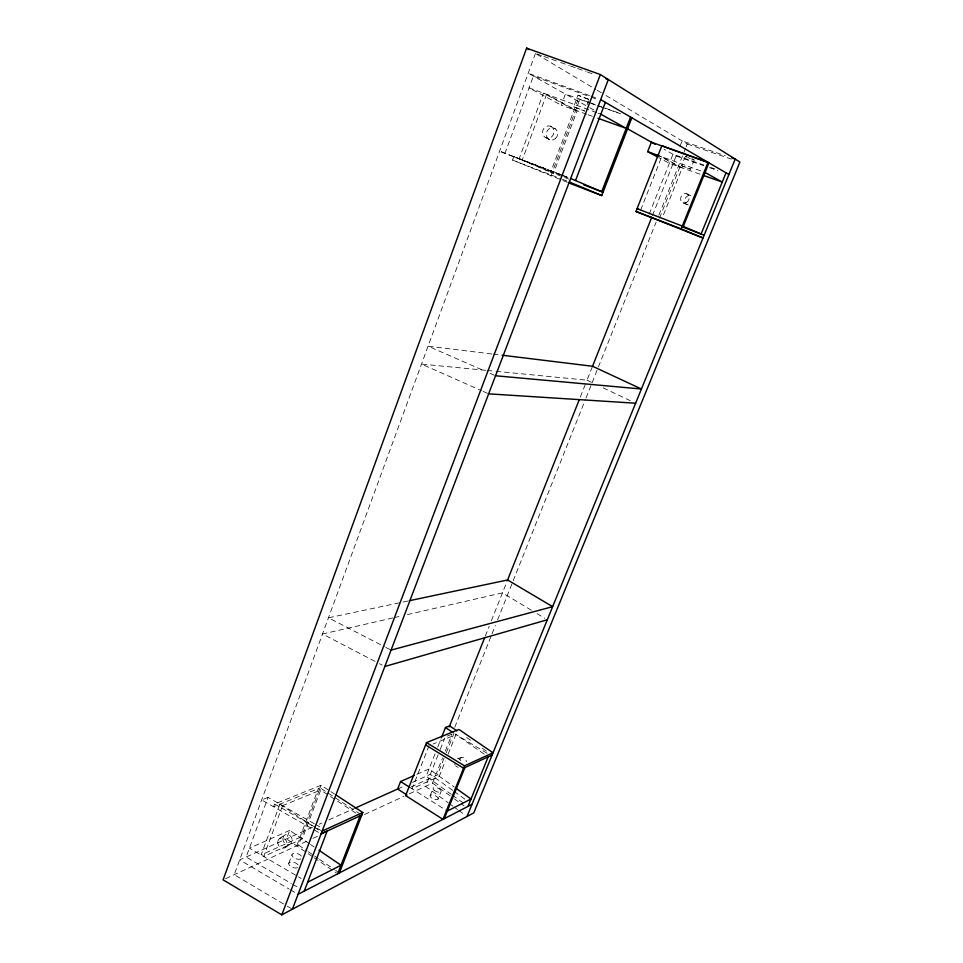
<?xml version="1.0" encoding="UTF-8"?>
<svg xmlns="http://www.w3.org/2000/svg" width="963" height="963" viewBox="0 0 963 963"><rect width="100%" height="100%" fill="white"/><g stroke="black" fill="none" stroke-linecap="round" stroke-linejoin="round"><path stroke-width="0.72" stroke-dasharray="4.82 3.61" d="M694.323 159.774L690.543 169.199L686.583 167.899L681.587 165.72L685.343 156.295M535.452 53.422L234.238 874.693L285.939 905.376M314.323 823.75L268.063 797.424L246.155 856.998L291.344 883.54M560.31 174.7L504.961 153.394L533.382 76.137L589.85 96.697M321.076 785.242L274.575 804.021L273.564 806.753L320.101 787.842L321.076 785.242L329.671 790.852M567.376 182.368L512.545 160.075L513.833 156.62L563.704 175.796M279.92 804.165L261.081 854.988L299.962 837.365M309.255 843.66L289.707 830.395L286.517 838.893L312.879 856.889M586.66 114.248L561.236 105.16L565.401 94.049L588.068 102.054M288.731 863.402L292.018 854.687M573.731 106.712L584.661 111.07L573.731 106.712L578.065 95.205L588.574 99.177M296.76 845.875L318.368 788.553L358.862 815.095M550.872 176.036L579.774 99.418L578.402 98.647L550.692 172.184L568.664 179.058M587.081 104.69L588.537 100.862M429.053 745.663L412.032 788.757L439.272 776.298L445.363 761.023M640.636 210.066L661.701 156.74L682.237 167.887L663.471 214.869M434.999 753.945L426.152 776.226L451.262 794.319M437.768 746.975L441.078 738.621M649.182 214.195L672.968 154.249L703.688 164.998M438.105 754.799L425.574 786.338L448.096 802.697M440.247 749.407L444.762 738.055M485.268 636.134L489.156 626.371M491.371 620.786L507.597 579.967M580.34 396.961L585.889 382.985M496.065 371.333L587.009 380.192L592.546 366.253M652.445 215.568L676.11 156.006L664.085 149.265M679.926 146.4L682.117 140.923L725.332 155.717M409.287 793.849L432.519 783.124L442.535 758.001M445.315 751.032L451.984 734.275M454.765 727.306L491.479 635.207M492.033 633.81L495.367 625.432M497.594 619.847L512.617 582.17M513.171 580.773L585.48 399.368M586.034 397.972L591.595 384.02M592.149 382.624L656.116 222.14M658.897 215.158L685.596 148.182M686.15 146.785L687.257 143.993L604.92 94.868M444.039 758.314L437.407 774.962L411.249 786.855M446.254 752.765L454.006 733.337M659.511 218.144L679.89 167.044L659.149 155.813L705.072 172.473M430.1 795.859L433.061 788.42M448.144 754.077L455.908 734.637L433.085 744.014M438.021 799.121A4.321 1.902 22.4 0 0 433.278 795.005A4.321 1.902 22.4 0 0 431.159 797.665A4.321 1.902 22.4 0 0 438.021 799.121L441.186 791.237M285.373 847.524L290.501 843.997M279.463 838.604L284.627 835.15M225.571 878.701L307.522 840.855M312.951 838.34L318.368 835.836M364.508 814.529L403.858 796.353M312.361 827.289L239.655 859.923L289.189 889.09M319.222 824.208L321.967 822.98M328.828 819.898L353.517 808.824M397.623 789.034L404.412 785.977M412.501 782.353L430.341 774.348L452.971 790.611M289.707 830.395L249.405 848.15L297.302 876.149M416.835 774.348L429.041 768.968L454.211 787M447.241 736.093L451.298 734.432M268.063 797.424L261.647 799.952L321.064 833.862M458.027 758.399L461.698 757.472M392.748 617.957L322.509 634.015L378.206 663.025M394.204 617.62L401.523 615.947M407.373 614.611L502.469 592.859L531.925 610.554M407.746 601.056L328.455 617.801L384.406 646.691M485.629 370.322L421.517 364.074L481.801 390.809M487.122 370.466L494.573 371.188M491.792 353.963L428.078 346.186L484.521 370.924M493.273 354.143L500.688 355.046M681.599 165.66L690.567 169.127M588.682 99.574L578.065 95.205M686.282 156.512L687.125 156.788M693.348 159.629L691.458 158.991M687.257 143.993L731.374 159.124M710.67 167.442L714.859 168.91M676.11 156.006L703.905 165.732M709.466 167.682L717.796 170.607M589.488 102.56L617.885 112.587M579.774 99.418L589.633 102.897M591.041 103.39L599.48 106.375M600.888 106.869L620.593 113.839M699.993 174.183L669.369 163.313L659.149 157.824M588.068 114.753L592.305 116.27M536.86 53.928L542.482 55.95M543.89 56.444L559.347 61.993M560.743 62.499L569.181 65.52M570.59 66.026L576.199 68.036M577.607 68.542L586.046 71.563M587.442 72.069L593.064 74.079M589.537 95.554L528.193 73.236L588.405 106.929M590.933 96.059L597.903 98.599M591.258 97.215L598.324 99.779M596.627 112.659L529.072 87.85L561.236 105.16M598.035 113.177L600.852 114.212M559.539 174.291L519.117 158.847L543.433 93.134L574.201 109.794M567.905 177.493L565.125 176.422L570.626 178.468M560.911 174.724L499.616 151.143L504.961 153.394M562.296 175.266L567.869 177.409M561.682 175.23L568.603 177.89M512.545 160.075L560.996 178.757M562.38 179.299L567.917 181.429M690.315 158.57L688.003 157.655M513.833 156.62L552.1 172.774M490.035 373.343L495.536 375.763M483.173 391.411L488.65 393.843M683.068 202.856L687.173 204.686M686.992 157.222L685.608 156.56M692.662 158.919L693.48 159.304M686.715 193.78L690.808 195.67M587.009 380.192L592.401 382.756M603.211 387.872L630.223 400.656M546.081 137.914L549.753 139.779M385.73 647.377L391.062 650.121M379.53 663.724L382.179 665.096M550.475 126.177A6.26 5.694 -70 0 1 551.811 136.71A6.26 5.694 -70 0 1 542.578 133.255A6.26 5.694 -70 0 1 550.475 126.177L555.41 128.849M589.717 107.663L594.953 110.589M315.611 824.484L322.039 828.144M274.575 804.021L315.683 827.446M316.971 828.18L320.823 830.371M298.59 876.908L301.178 878.425M292.632 884.299L299.084 888.091M290.453 889.836L295.533 892.821M287.239 906.147L292.403 909.216M536.74 54.193L595.916 89.499M597.204 90.269L603.632 94.097M537.041 613.636L544.733 618.246M487.109 753.259L455.294 734.107L484.509 754.33M409.937 787.445L447.326 811.075M330.899 791.646L334.57 794.054M360.547 814.325L320.101 787.842L298.506 845.069L307.185 850.979M279.944 804.177L313.071 826.435M314.299 827.253L320.438 831.37M310.471 844.491L314.143 846.971M308.425 851.822L313.372 855.204M314.612 856.047L318.332 858.587M319.572 859.429L334.426 869.565M335.666 870.408L339.385 872.947M314.119 857.732L336.448 872.972M466.622 737.526L471.449 740.848M482.415 748.359L488.458 752.512M454.163 791.466L464.888 799.17M452.454 795.185L465.611 804.659M432.519 783.124L453.152 798.014M454.355 798.893L464.07 805.899M449.288 803.551L452.839 806.139M454.03 806.994L457.581 809.582M458.773 810.437L464.696 814.746M458.268 767.174A4.334 3.431 77.6 0 1 455.74 765.862M455.126 764.959A4.334 3.431 77.6 0 1 454.717 763.924M457.69 758.579A4.334 3.431 77.6 0 1 460.844 760.782M459.736 759.422A4.309 3.419 77.5 0 1 463.492 757.508A4.309 3.419 77.5 0 1 466.333 761.685M300.865 858.912A5.152 2.648 19.6 0 1 293.041 856.998A5.152 2.648 19.6 0 1 294.943 853.218A5.152 2.648 19.6 0 1 301.78 857.094M297.567 867.639A5.14 2.684 19.6 0 1 289.755 865.737A5.14 2.684 19.6 0 1 291.669 861.921A5.14 2.684 19.6 0 1 298.482 865.785M688.244 204.914A4.863 4.129 -63.6 0 1 685.126 198.751A4.863 4.129 -63.6 0 1 691.747 196.199M282.556 805.67L263.681 856.504L302.25 838.905L320.691 790.069L282.556 805.67M546.635 94.302L522.235 160.051L553.52 173.268L577.09 110.829L546.635 94.302M555.434 138.588A6.211 5.658 -69.8 0 0 554.11 128.139A6.211 5.658 -69.8 0 0 546.262 135.157A6.211 5.658 -69.8 0 0 555.434 138.588M434.132 790.214A4.334 1.878 22.4 0 0 441.006 791.682A4.334 1.878 22.4 0 0 436.239 787.602A4.334 1.878 22.4 0 0 434.132 790.214M282.917 838.292A5.321 4.478 62.2 0 0 289.454 844.527A5.321 4.478 62.2 0 0 290.332 835.884A5.321 4.478 62.2 0 0 282.917 838.292M277.753 841.77A5.357 4.502 62.2 0 0 284.326 848.054A5.357 4.502 62.2 0 0 285.204 839.351A5.357 4.502 62.2 0 0 277.753 841.77M686.366 202.531A4.899 4.141 -63.8 0 0 687.666 194.309A4.899 4.141 -63.8 0 0 680.66 198.113A4.899 4.141 -63.8 0 0 686.366 202.531"/><path stroke-width="1.44" d="M526.617 48.15L223.091 879.845L281.786 914.85L473.772 812.904L739.909 162.049L600.346 74.548L526.617 48.15L529.144 49.655M281.786 914.85L600.346 74.548M292.403 909.216L608.327 79.556L605.715 78.617M304.248 891.124L327.179 831.069L321.088 833.874L361.763 815.131L362.786 812.495L335.798 794.86M575.525 180.55L605.378 102.355M337.688 873.826L360.114 815.89M630.584 117.065L601.694 191.697L603.007 192.251L601.731 195.561L568.748 182.898M339.385 872.947L361.787 815.119M603.019 192.263L631.848 117.811M414.126 775.54L400.572 781.523L397.623 789.034L406.446 794.631M657.873 157.138L647.666 151.636L651.373 142.163L706.168 161.844M405.628 795.594L426.525 742.605L458.966 729.46L493.02 752.777L464.539 765.85L442.956 819.344L405.628 795.594L406.976 794.969M635.965 211.463L661.882 145.726L708.022 162.29L681.178 228.857L635.965 211.463L702.978 237.993L681.178 228.857M441.632 737.225L445.496 727.474L449.613 725.861L456.895 730.857M449.203 726.884L484.714 637.53M409.215 600.743L507.597 579.967L579.232 399.753M502.168 355.227L592.546 366.253L651.758 217.265M444.256 818.67L464.876 767.595L463.6 768.185L425.61 744.905M704.109 235.309L683.297 226.437L708.961 162.843M467.994 806.38L488.169 756.846M726.03 172.81L701.1 234.021L682.863 227.051M467.067 816.468L735.19 159.1L731.976 157.992M298.073 894.326L472.026 804.298M307.654 882.204L341.022 865.219L319.03 850.293M447.326 811.075L471.003 799.013L455.415 787.854M490.937 755.558L492.105 755.016M464.876 767.595L492.129 755.028M322.111 831.105L362.786 812.495M354.89 808.21L398.79 788.504M384.827 666.48L547.285 619.787M391.062 650.121L552.642 606.666L507.597 579.967M488.65 393.843L635.616 403.22M495.536 375.763L641.418 389.016L592.546 366.253M704.158 175.663L722.25 182.079L705.072 172.473M597.951 118.28L626.203 128.38L600.852 114.212M647.666 151.636L658.861 155.705M583.795 184.848L601.694 191.697L570.626 178.468M569.302 181.959L601.731 195.561M638.12 209.103L637.073 208.658L683.285 226.437M627.683 128.898L655.189 144.294M661.882 145.726L662.905 146.304M600.695 99.61L728.907 174.496M426.525 742.605L464.539 765.85M400.572 781.523L409.419 787.108M445.496 727.474L452.815 732.518"/></g></svg>
